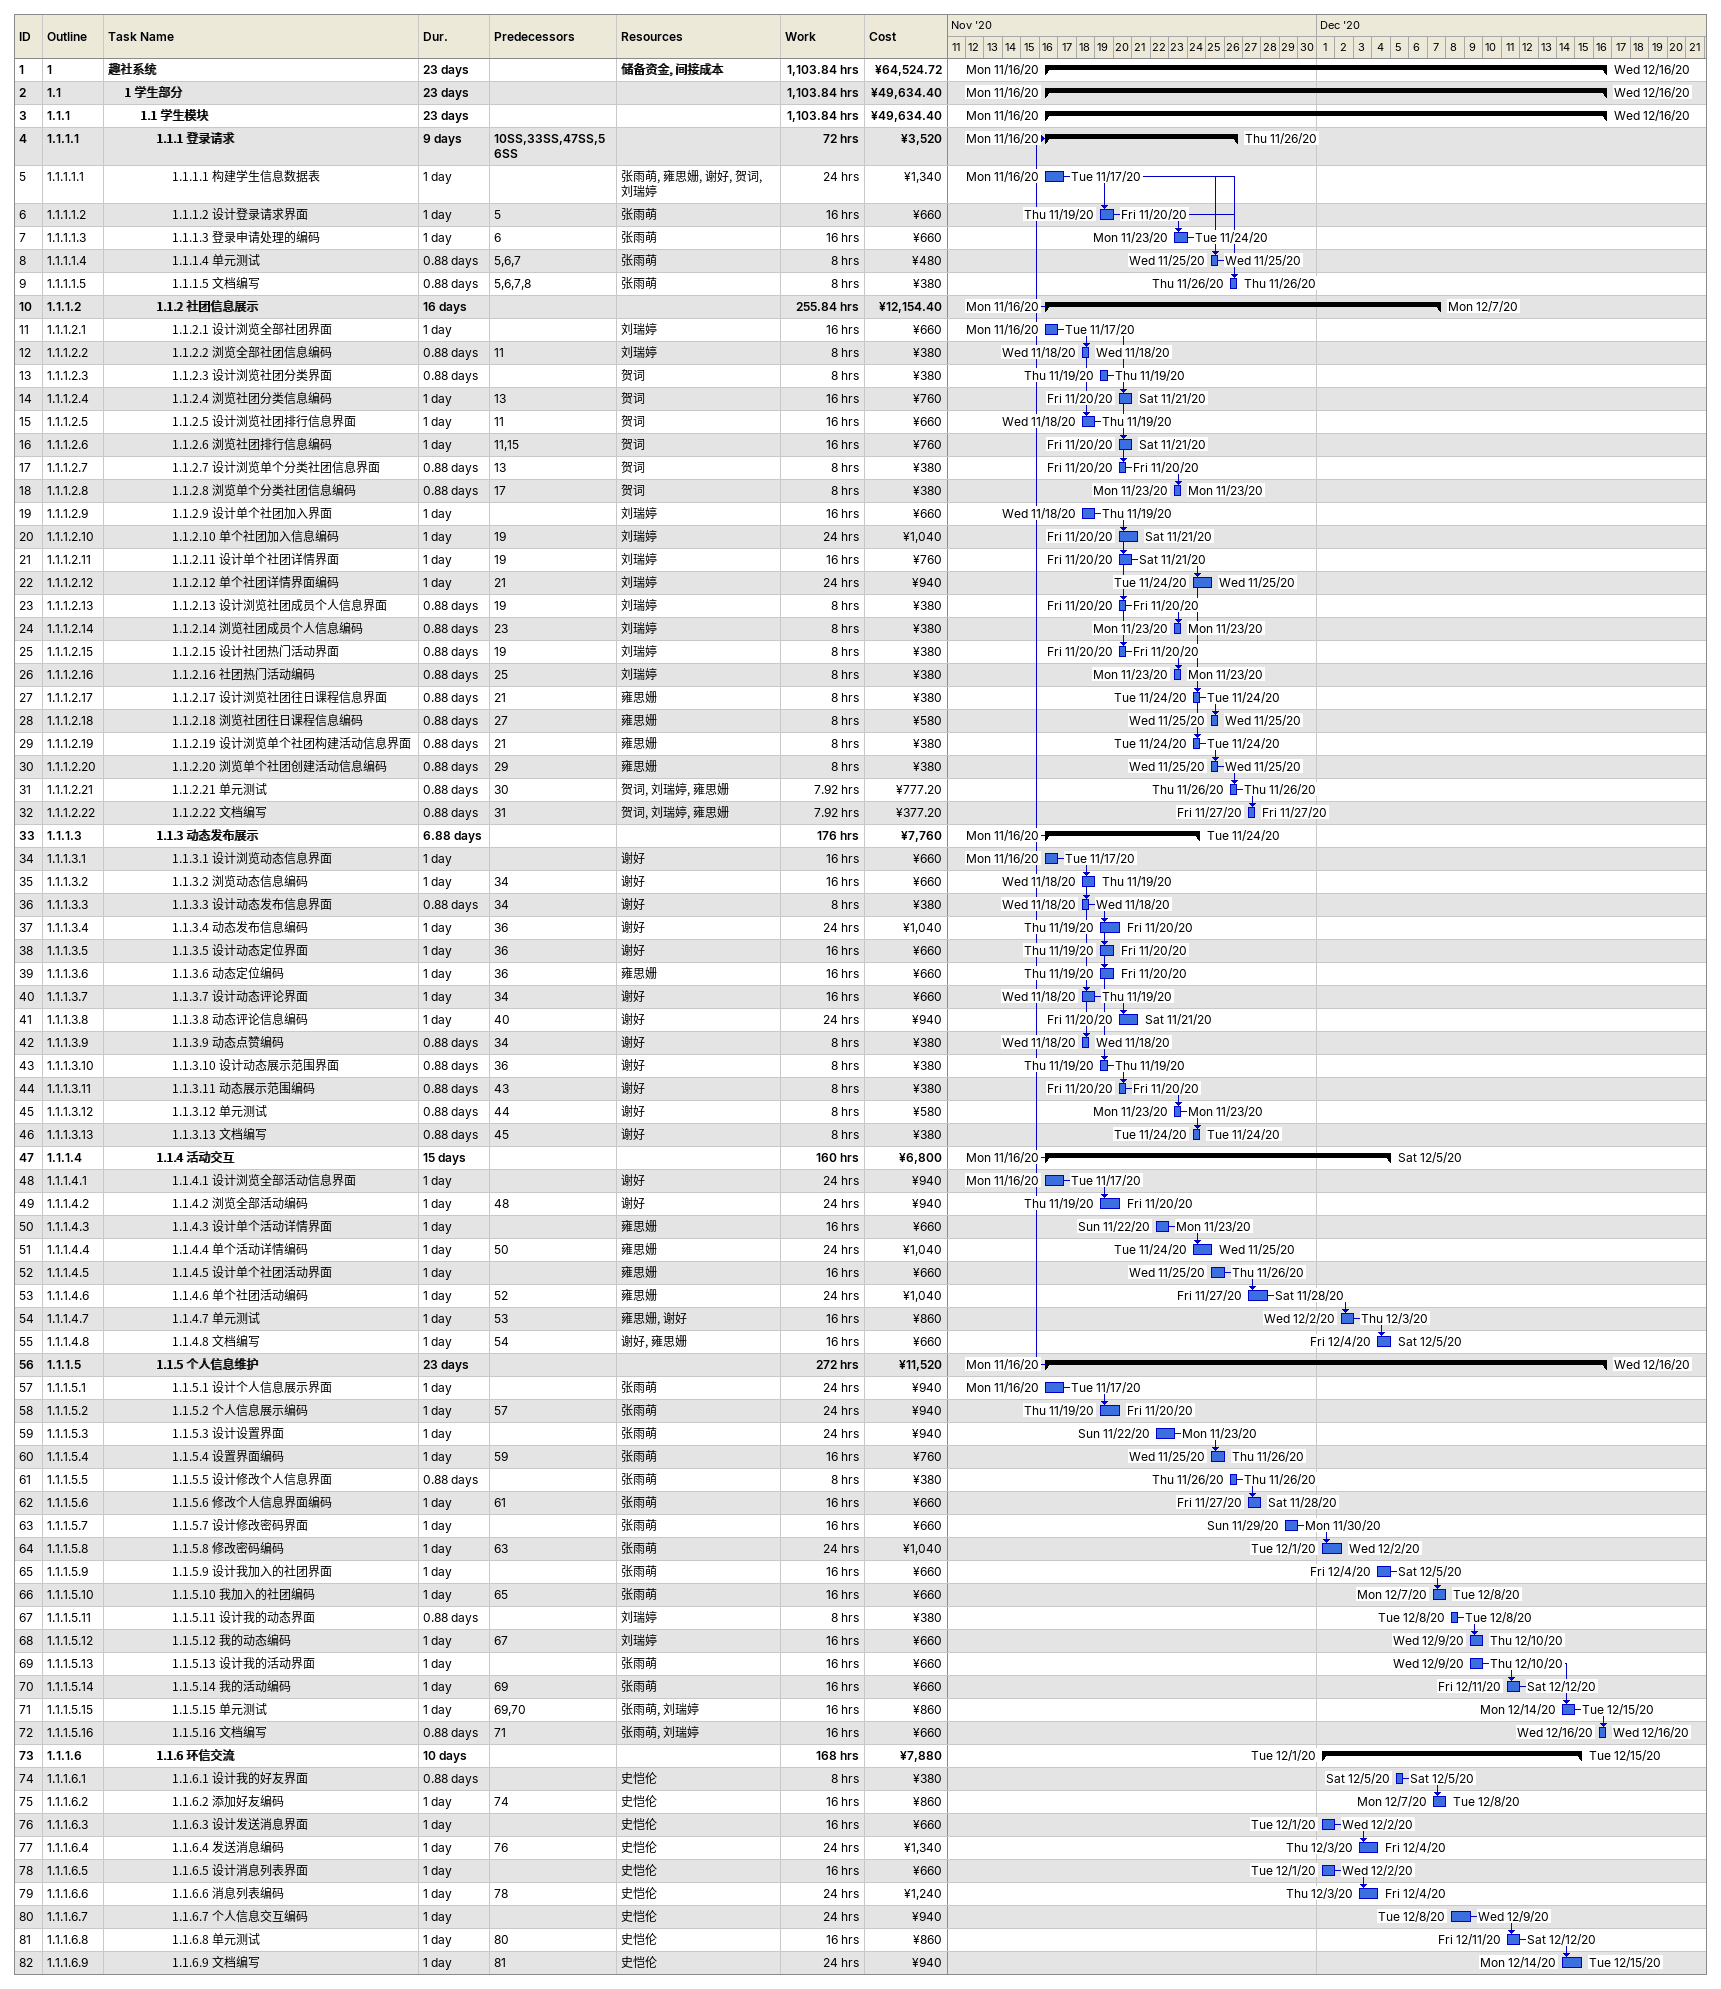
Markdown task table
| ID | WBS | Task | Duration | Start | Finish | Predecessors | Resources | Work (h) | Cost (¥) |
|---|---|---|---|---|---|---|---|---|---|
| 1 | 1 | **趣社系统** | 23d | 2020-11-16 | 2020-12-16 |  | 储备资金, 间接成本 | 1103.84 | 64524.72 |
| 2 | 1.1 | **1 学生部分** | 23d | 2020-11-16 | 2020-12-16 |  |  | 1103.84 | 49634.40 |
| 3 | 1.1.1 | **1.1 学生模块** | 23d | 2020-11-16 | 2020-12-16 |  |  | 1103.84 | 49634.40 |
| 4 | 1.1.1.1 | **1.1.1 登录请求** | 9d | 2020-11-16 | 2020-11-26 | 10SS, 33SS, 47SS, 56SS |  | 72 | 3520 |
| 5 | 1.1.1.1.1 | 1.1.1.1 构建学生信息数据表 | 1d | 2020-11-16 | 2020-11-17 |  | 张雨萌, 雍思姗, 谢好, 贺词, 刘瑞婷 | 24 | 1340 |
| 6 | 1.1.1.1.2 | 1.1.1.2 设计登录请求界面 | 1d | 2020-11-19 | 2020-11-20 | 5 | 张雨萌 | 16 | 660 |
| 7 | 1.1.1.1.3 | 1.1.1.3 登录申请处理的编码 | 1d | 2020-11-23 | 2020-11-24 | 6 | 张雨萌 | 16 | 660 |
| 8 | 1.1.1.1.4 | 1.1.1.4 单元测试 | 0.88d | 2020-11-25 | 2020-11-25 | 5, 6, 7 | 张雨萌 | 8 | 480 |
| 9 | 1.1.1.1.5 | 1.1.1.5 文档编写 | 0.88d | 2020-11-26 | 2020-11-26 | 5, 6, 7, 8 | 张雨萌 | 8 | 380 |
| 10 | 1.1.1.2 | **1.1.2 社团信息展示** | 16d | 2020-11-16 | 2020-12-07 |  |  | 255.84 | 12154.40 |
| 11 | 1.1.1.2.1 | 1.1.2.1 设计浏览全部社团界面 | 1d | 2020-11-16 | 2020-11-17 |  | 刘瑞婷 | 16 | 660 |
| 12 | 1.1.1.2.2 | 1.1.2.2 浏览全部社团信息编码 | 0.88d | 2020-11-18 | 2020-11-18 | 11 | 刘瑞婷 | 8 | 380 |
| 13 | 1.1.1.2.3 | 1.1.2.3 设计浏览社团分类界面 | 0.88d | 2020-11-19 | 2020-11-19 |  | 贺词 | 8 | 380 |
| 14 | 1.1.1.2.4 | 1.1.2.4 浏览社团分类信息编码 | 1d | 2020-11-20 | 2020-11-21 | 13 | 贺词 | 16 | 760 |
| 15 | 1.1.1.2.5 | 1.1.2.5 设计浏览社团排行信息界面 | 1d | 2020-11-18 | 2020-11-19 | 11 | 贺词 | 16 | 660 |
| 16 | 1.1.1.2.6 | 1.1.2.6 浏览社团排行信息编码 | 1d | 2020-11-20 | 2020-11-21 | 11, 15 | 贺词 | 16 | 760 |
| 17 | 1.1.1.2.7 | 1.1.2.7 设计浏览单个分类社团信息界面 | 0.88d | 2020-11-20 | 2020-11-20 | 13 | 贺词 | 8 | 380 |
| 18 | 1.1.1.2.8 | 1.1.2.8 浏览单个分类社团信息编码 | 0.88d | 2020-11-23 | 2020-11-23 | 17 | 贺词 | 8 | 380 |
| 19 | 1.1.1.2.9 | 1.1.2.9 设计单个社团加入界面 | 1d | 2020-11-18 | 2020-11-19 |  | 刘瑞婷 | 16 | 660 |
| 20 | 1.1.1.2.10 | 1.1.2.10 单个社团加入信息编码 | 1d | 2020-11-20 | 2020-11-21 | 19 | 刘瑞婷 | 24 | 1040 |
| 21 | 1.1.1.2.11 | 1.1.2.11 设计单个社团详情界面 | 1d | 2020-11-20 | 2020-11-21 | 19 | 刘瑞婷 | 16 | 760 |
| 22 | 1.1.1.2.12 | 1.1.2.12 单个社团详情界面编码 | 1d | 2020-11-24 | 2020-11-25 | 21 | 刘瑞婷 | 24 | 940 |
| 23 | 1.1.1.2.13 | 1.1.2.13 设计浏览社团成员个人信息界面 | 0.88d | 2020-11-20 | 2020-11-20 | 19 | 刘瑞婷 | 8 | 380 |
| 24 | 1.1.1.2.14 | 1.1.2.14 浏览社团成员个人信息编码 | 0.88d | 2020-11-23 | 2020-11-23 | 23 | 刘瑞婷 | 8 | 380 |
| 25 | 1.1.1.2.15 | 1.1.2.15 设计社团热门活动界面 | 0.88d | 2020-11-20 | 2020-11-20 | 19 | 刘瑞婷 | 8 | 380 |
| 26 | 1.1.1.2.16 | 1.1.2.16 社团热门活动编码 | 0.88d | 2020-11-23 | 2020-11-23 | 25 | 刘瑞婷 | 8 | 380 |
| 27 | 1.1.1.2.17 | 1.1.2.17 设计浏览社团往日课程信息界面 | 0.88d | 2020-11-24 | 2020-11-24 | 21 | 雍思姗 | 8 | 380 |
| 28 | 1.1.1.2.18 | 1.1.2.18 浏览社团往日课程信息编码 | 0.88d | 2020-11-25 | 2020-11-25 | 27 | 雍思姗 | 8 | 580 |
| 29 | 1.1.1.2.19 | 1.1.2.19 设计浏览单个社团构建活动信息界面 | 0.88d | 2020-11-24 | 2020-11-24 | 21 | 雍思姗 | 8 | 380 |
| 30 | 1.1.1.2.20 | 1.1.2.20 浏览单个社团创建活动信息编码 | 0.88d | 2020-11-25 | 2020-11-25 | 29 | 雍思姗 | 8 | 380 |
| 31 | 1.1.1.2.21 | 1.1.2.21 单元测试 | 0.88d | 2020-11-26 | 2020-11-26 | 30 | 贺词, 刘瑞婷, 雍思姗 | 7.92 | 777.20 |
| 32 | 1.1.1.2.22 | 1.1.2.22 文档编写 | 0.88d | 2020-11-27 | 2020-11-27 | 31 | 贺词, 刘瑞婷, 雍思姗 | 7.92 | 377.20 |
| 33 | 1.1.1.3 | **1.1.3 动态发布展示** | 6.88d | 2020-11-16 | 2020-11-24 |  |  | 176 | 7760 |
| 34 | 1.1.1.3.1 | 1.1.3.1 设计浏览动态信息界面 | 1d | 2020-11-16 | 2020-11-17 |  | 谢好 | 16 | 660 |
| 35 | 1.1.1.3.2 | 1.1.3.2 浏览动态信息编码 | 1d | 2020-11-18 | 2020-11-19 | 34 | 谢好 | 16 | 660 |
| 36 | 1.1.1.3.3 | 1.1.3.3 设计动态发布信息界面 | 0.88d | 2020-11-18 | 2020-11-18 | 34 | 谢好 | 8 | 380 |
| 37 | 1.1.1.3.4 | 1.1.3.4 动态发布信息编码 | 1d | 2020-11-19 | 2020-11-20 | 36 | 谢好 | 24 | 1040 |
| 38 | 1.1.1.3.5 | 1.1.3.5 设计动态定位界面 | 1d | 2020-11-19 | 2020-11-20 | 36 | 谢好 | 16 | 660 |
| 39 | 1.1.1.3.6 | 1.1.3.6 动态定位编码 | 1d | 2020-11-19 | 2020-11-20 | 36 | 雍思姗 | 16 | 660 |
| 40 | 1.1.1.3.7 | 1.1.3.7 设计动态评论界面 | 1d | 2020-11-18 | 2020-11-19 | 34 | 谢好 | 16 | 660 |
| 41 | 1.1.1.3.8 | 1.1.3.8 动态评论信息编码 | 1d | 2020-11-20 | 2020-11-21 | 40 | 谢好 | 24 | 940 |
| 42 | 1.1.1.3.9 | 1.1.3.9 动态点赞编码 | 0.88d | 2020-11-18 | 2020-11-18 | 34 | 谢好 | 8 | 380 |
| 43 | 1.1.1.3.10 | 1.1.3.10 设计动态展示范围界面 | 0.88d | 2020-11-19 | 2020-11-19 | 36 | 谢好 | 8 | 380 |
| 44 | 1.1.1.3.11 | 1.1.3.11 动态展示范围编码 | 0.88d | 2020-11-20 | 2020-11-20 | 43 | 谢好 | 8 | 380 |
| 45 | 1.1.1.3.12 | 1.1.3.12 单元测试 | 0.88d | 2020-11-23 | 2020-11-23 | 44 | 谢好 | 8 | 580 |
| 46 | 1.1.1.3.13 | 1.1.3.13 文档编写 | 0.88d | 2020-11-24 | 2020-11-24 | 45 | 谢好 | 8 | 380 |
| 47 | 1.1.1.4 | **1.1.4 活动交互** | 15d | 2020-11-16 | 2020-12-05 |  |  | 160 | 6800 |
| 48 | 1.1.1.4.1 | 1.1.4.1 设计浏览全部活动信息界面 | 1d | 2020-11-16 | 2020-11-17 |  | 谢好 | 24 | 940 |
| 49 | 1.1.1.4.2 | 1.1.4.2 浏览全部活动编码 | 1d | 2020-11-19 | 2020-11-20 | 48 | 谢好 | 24 | 940 |
| 50 | 1.1.1.4.3 | 1.1.4.3 设计单个活动详情界面 | 1d | 2020-11-22 | 2020-11-23 |  | 雍思姗 | 16 | 660 |
| 51 | 1.1.1.4.4 | 1.1.4.4 单个活动详情编码 | 1d | 2020-11-24 | 2020-11-25 | 50 | 雍思姗 | 24 | 1040 |
| 52 | 1.1.1.4.5 | 1.1.4.5 设计单个社团活动界面 | 1d | 2020-11-25 | 2020-11-26 |  | 雍思姗 | 16 | 660 |
| 53 | 1.1.1.4.6 | 1.1.4.6 单个社团活动编码 | 1d | 2020-11-27 | 2020-11-28 | 52 | 雍思姗 | 24 | 1040 |
| 54 | 1.1.1.4.7 | 1.1.4.7 单元测试 | 1d | 2020-12-02 | 2020-12-03 | 53 | 雍思姗, 谢好 | 16 | 860 |
| 55 | 1.1.1.4.8 | 1.1.4.8 文档编写 | 1d | 2020-12-04 | 2020-12-05 | 54 | 谢好, 雍思姗 | 16 | 660 |
| 56 | 1.1.1.5 | **1.1.5 个人信息维护** | 23d | 2020-11-16 | 2020-12-16 |  |  | 272 | 11520 |
| 57 | 1.1.1.5.1 | 1.1.5.1 设计个人信息展示界面 | 1d | 2020-11-16 | 2020-11-17 |  | 张雨萌 | 24 | 940 |
| 58 | 1.1.1.5.2 | 1.1.5.2 个人信息展示编码 | 1d | 2020-11-19 | 2020-11-20 | 57 | 张雨萌 | 24 | 940 |
| 59 | 1.1.1.5.3 | 1.1.5.3 设计设置界面 | 1d | 2020-11-22 | 2020-11-23 |  | 张雨萌 | 24 | 940 |
| 60 | 1.1.1.5.4 | 1.1.5.4 设置界面编码 | 1d | 2020-11-25 | 2020-11-26 | 59 | 张雨萌 | 16 | 760 |
| 61 | 1.1.1.5.5 | 1.1.5.5 设计修改个人信息界面 | 0.88d | 2020-11-26 | 2020-11-26 |  | 张雨萌 | 8 | 380 |
| 62 | 1.1.1.5.6 | 1.1.5.6 修改个人信息界面编码 | 1d | 2020-11-27 | 2020-11-28 | 61 | 张雨萌 | 16 | 660 |
| 63 | 1.1.1.5.7 | 1.1.5.7 设计修改密码界面 | 1d | 2020-11-29 | 2020-11-30 |  | 张雨萌 | 16 | 660 |
| 64 | 1.1.1.5.8 | 1.1.5.8 修改密码编码 | 1d | 2020-12-01 | 2020-12-02 | 63 | 张雨萌 | 24 | 1040 |
| 65 | 1.1.1.5.9 | 1.1.5.9 设计我加入的社团界面 | 1d | 2020-12-04 | 2020-12-05 |  | 张雨萌 | 16 | 660 |
| 66 | 1.1.1.5.10 | 1.1.5.10 我加入的社团编码 | 1d | 2020-12-07 | 2020-12-08 | 65 | 张雨萌 | 16 | 660 |
| 67 | 1.1.1.5.11 | 1.1.5.11 设计我的动态界面 | 0.88d | 2020-12-08 | 2020-12-08 |  | 刘瑞婷 | 8 | 380 |
| 68 | 1.1.1.5.12 | 1.1.5.12 我的动态编码 | 1d | 2020-12-09 | 2020-12-10 | 67 | 刘瑞婷 | 16 | 660 |
| 69 | 1.1.1.5.13 | 1.1.5.13 设计我的活动界面 | 1d | 2020-12-09 | 2020-12-10 |  | 张雨萌 | 16 | 660 |
| 70 | 1.1.1.5.14 | 1.1.5.14 我的活动编码 | 1d | 2020-12-11 | 2020-12-12 | 69 | 张雨萌 | 16 | 660 |
| 71 | 1.1.1.5.15 | 1.1.5.15 单元测试 | 1d | 2020-12-14 | 2020-12-15 | 69, 70 | 张雨萌, 刘瑞婷 | 16 | 860 |
| 72 | 1.1.1.5.16 | 1.1.5.16 文档编写 | 0.88d | 2020-12-16 | 2020-12-16 | 71 | 张雨萌, 刘瑞婷 | 16 | 660 |
| 73 | 1.1.1.6 | **1.1.6 环信交流** | 10d | 2020-12-01 | 2020-12-15 |  |  | 168 | 7880 |
| 74 | 1.1.1.6.1 | 1.1.6.1 设计我的好友界面 | 0.88d | 2020-12-05 | 2020-12-05 |  | 史恺伦 | 8 | 380 |
| 75 | 1.1.1.6.2 | 1.1.6.2 添加好友编码 | 1d | 2020-12-07 | 2020-12-08 | 74 | 史恺伦 | 16 | 860 |
| 76 | 1.1.1.6.3 | 1.1.6.3 设计发送消息界面 | 1d | 2020-12-01 | 2020-12-02 |  | 史恺伦 | 16 | 660 |
| 77 | 1.1.1.6.4 | 1.1.6.4 发送消息编码 | 1d | 2020-12-03 | 2020-12-04 | 76 | 史恺伦 | 24 | 1340 |
| 78 | 1.1.1.6.5 | 1.1.6.5 设计消息列表界面 | 1d | 2020-12-01 | 2020-12-02 |  | 史恺伦 | 16 | 660 |
| 79 | 1.1.1.6.6 | 1.1.6.6 消息列表编码 | 1d | 2020-12-03 | 2020-12-04 | 78 | 史恺伦 | 24 | 1240 |
| 80 | 1.1.1.6.7 | 1.1.6.7 个人信息交互编码 | 1d | 2020-12-08 | 2020-12-09 |  | 史恺伦 | 24 | 940 |
| 81 | 1.1.1.6.8 | 1.1.6.8 单元测试 | 1d | 2020-12-11 | 2020-12-12 | 80 | 史恺伦 | 16 | 860 |
| 82 | 1.1.1.6.9 | 1.1.6.9 文档编写 | 1d | 2020-12-14 | 2020-12-15 | 81 | 史恺伦 | 24 | 940 |
